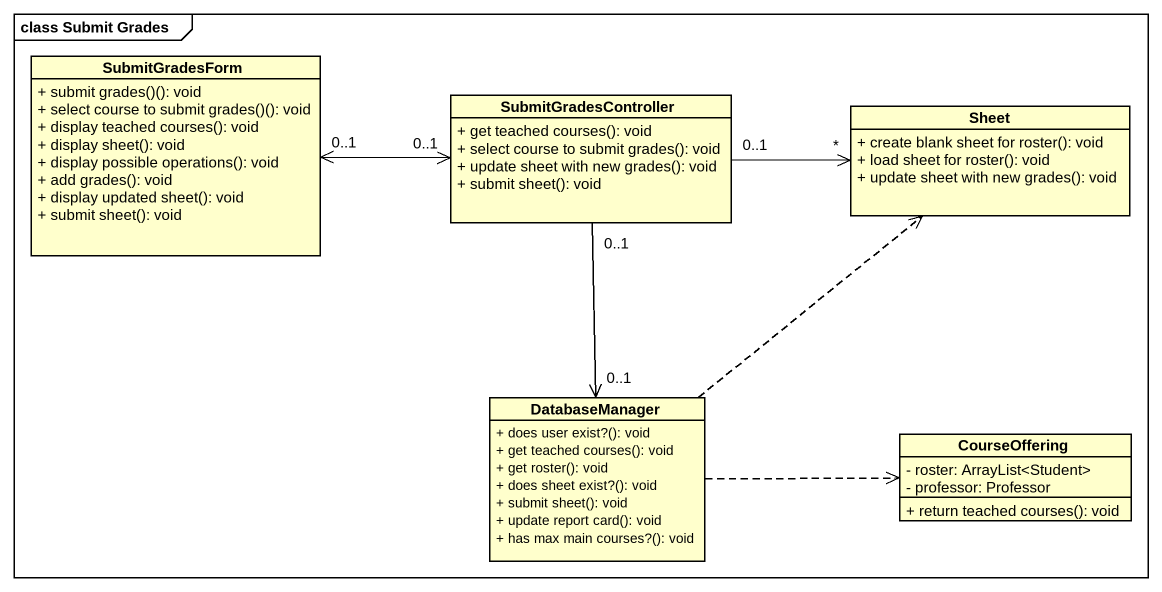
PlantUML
@startuml
mainframe class Submit Grades
hide circle
hide empty members
skinparam classAttributeIconSize 0
class SubmitGradesForm {
  + submit grades()(): void
  + select course to submit grades()(): void
  + display teached courses(): void
  + display sheet(): void
  + display possible operations(): void
  + add grades(): void
  + display updated sheet(): void
  + submit sheet(): void
}
class SubmitGradesController {
  + get teached courses(): void
  + select course to submit grades(): void
  + update sheet with new grades(): void
  + submit sheet(): void
}
class Sheet {
  + create blank sheet for roster(): void
  + load sheet for roster(): void
  + update sheet with new grades(): void
}
class DatabaseManager {
  + does user exist?(): void
  + get teached courses(): void
  + get roster(): void
  + does sheet exist?(): void
  + submit sheet(): void
  + update report card(): void
  + has max main courses?(): void
}
class CourseOffering {
  - roster: ArrayList<Student>
  - professor: Professor
  + return teached courses(): void
}
SubmitGradesForm "0..1" <-right-> "0..1" SubmitGradesController
SubmitGradesController "0..1" -right-> "*" Sheet
SubmitGradesController "0..1" --> "0..1" DatabaseManager
DatabaseManager .up.> Sheet
DatabaseManager .right.> CourseOffering
@enduml
